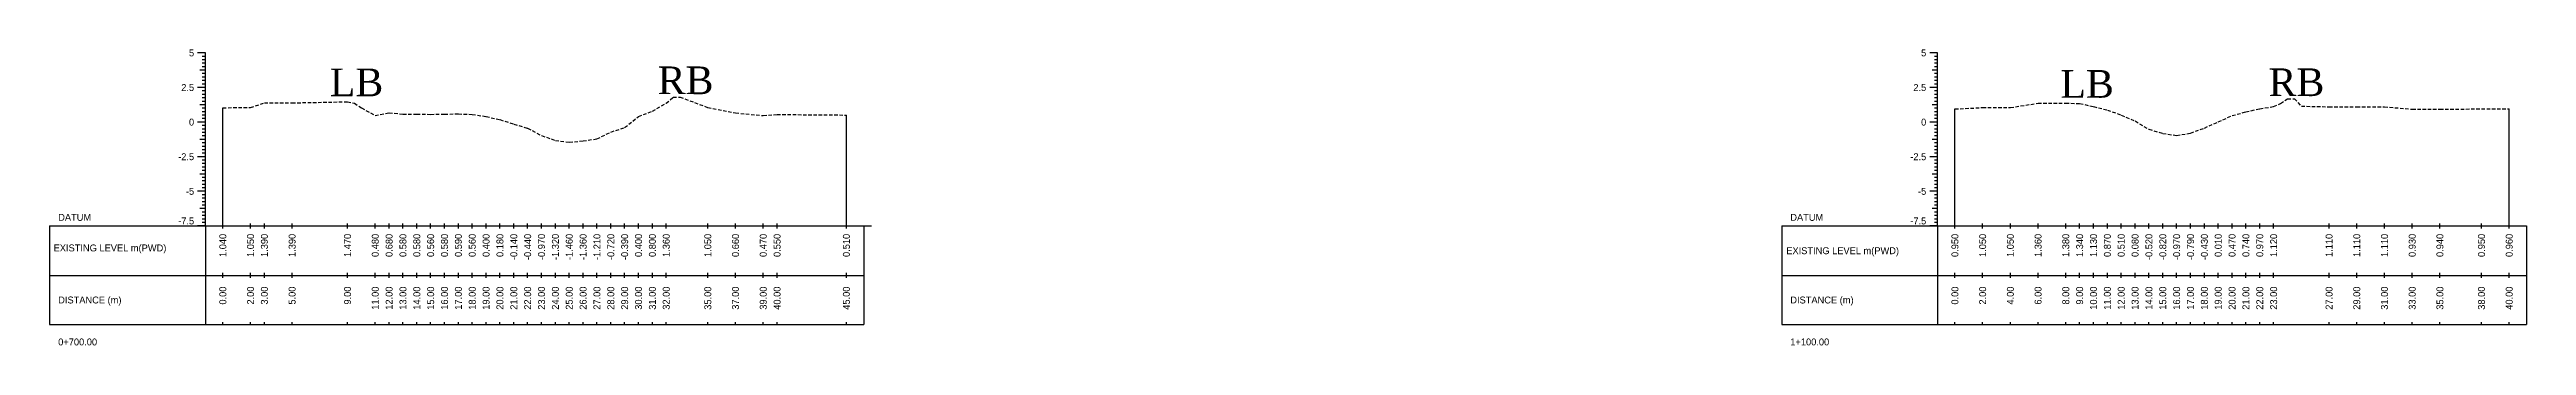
# Model space of a CAD drawing. Header units: inches. Extents: x 2552 to 3818, y -1499 to -1059.
# Drawn here: x 3011.4 to 3190.1, y -1114.3 to -1092.9 of the extents above; entities that cross this region are included whole.
import ezdxf
from ezdxf.enums import TextEntityAlignment as Align

# ---------------------------------------------------------------- set-up
doc = ezdxf.new("R2010")
doc.units = ezdxf.units.IN
doc.header["$MEASUREMENT"] = 0
doc.linetypes.add('HIDDEN', pattern=[0.375, 0.25, -0.125])
doc.layers.add('CS_Drawing', color=7, linetype='Continuous')
doc.layers.add('GL', color=3, linetype='HIDDEN')
doc.styles.add('romans', font='romans.shx')

msp = doc.modelspace()

# ---------------------------------------------------------------- linework, layer by layer
at = {"layer": 'CS_Drawing'}
for p, q in [((3022.63, -1093.17), (3022.06, -1093.17)), ((3022.63, -1093.17), (3022.23, -1093.17)), ((3022.63, -1093.17), (3022.4, -1093.17)), ((3022.63, -1093.42), (3022.4, -1093.42)), ((3022.63, -1093.67), (3022.4, -1093.67)), ((3022.63, -1093.92), (3022.4, -1093.92)), ((3022.63, -1105.67), (3022.63, -1093.17)), ((3147.63, -1093.17), (3147.06, -1093.17)), ((3147.63, -1093.17), (3147.23, -1093.17)), ((3147.63, -1093.17), (3147.4, -1093.17)), ((3147.63, -1093.42), (3147.4, -1093.42)), ((3147.63, -1093.67), (3147.4, -1093.67)), ((3147.63, -1093.92), (3147.4, -1093.92)), ((3147.63, -1105.67), (3147.63, -1093.17)), ((3022.63, -1095.67), (3022.06, -1095.67)), ((3022.63, -1094.42), (3022.23, -1094.42)), ((3022.63, -1095.67), (3022.23, -1095.67)), ((3022.63, -1094.17), (3022.4, -1094.17)), ((3022.63, -1094.42), (3022.4, -1094.42)), ((3022.63, -1094.67), (3022.4, -1094.67)), ((3022.63, -1094.92), (3022.4, -1094.92)), ((3022.63, -1095.17), (3022.4, -1095.17)), ((3022.63, -1095.42), (3022.4, -1095.42)), ((3022.63, -1095.67), (3022.4, -1095.67)), ((3147.63, -1095.67), (3147.06, -1095.67)), ((3147.63, -1094.42), (3147.23, -1094.42)), ((3147.63, -1095.67), (3147.23, -1095.67)), ((3147.63, -1094.17), (3147.4, -1094.17)), ((3147.63, -1094.42), (3147.4, -1094.42)), ((3147.63, -1094.67), (3147.4, -1094.67)), ((3147.63, -1094.92), (3147.4, -1094.92)), ((3147.63, -1095.17), (3147.4, -1095.17)), ((3147.63, -1095.42), (3147.4, -1095.42)), ((3147.63, -1095.67), (3147.4, -1095.67)), ((3022.63, -1096.92), (3022.23, -1096.92)), ((3022.63, -1095.92), (3022.4, -1095.92)), ((3022.63, -1096.17), (3022.4, -1096.17)), ((3022.63, -1096.42), (3022.4, -1096.42)), ((3022.63, -1096.67), (3022.4, -1096.67)), ((3022.63, -1096.92), (3022.4, -1096.92)), ((3022.63, -1097.17), (3022.4, -1097.17)), ((3022.63, -1097.42), (3022.4, -1097.42)), ((3023.88, -1105.67), (3023.88, -1097.13)), ((3147.63, -1096.92), (3147.23, -1096.92)), ((3147.63, -1095.92), (3147.4, -1095.92)), ((3147.63, -1096.17), (3147.4, -1096.17)), ((3147.63, -1096.42), (3147.4, -1096.42)), ((3147.63, -1096.67), (3147.4, -1096.67)), ((3147.63, -1096.92), (3147.4, -1096.92)), ((3147.63, -1097.17), (3147.4, -1097.17)), ((3147.63, -1097.42), (3147.4, -1097.42)), ((3148.88, -1105.67), (3148.88, -1097.22)), ((3188.88, -1105.67), (3188.88, -1097.21)), ((3022.63, -1098.17), (3022.06, -1098.17)), ((3022.63, -1098.17), (3022.23, -1098.17)), ((3022.63, -1097.67), (3022.4, -1097.67)), ((3022.63, -1097.92), (3022.4, -1097.92)), ((3022.63, -1098.17), (3022.4, -1098.17)), ((3022.63, -1098.42), (3022.4, -1098.42)), ((3022.63, -1098.67), (3022.4, -1098.67)), ((3022.63, -1098.92), (3022.4, -1098.92)), ((3022.63, -1099.17), (3022.4, -1099.17)), ((3068.88, -1105.67), (3068.88, -1097.66)), ((3147.63, -1098.17), (3147.06, -1098.17)), ((3147.63, -1098.17), (3147.23, -1098.17)), ((3147.63, -1097.67), (3147.4, -1097.67)), ((3147.63, -1097.92), (3147.4, -1097.92)), ((3147.63, -1098.17), (3147.4, -1098.17)), ((3147.63, -1098.42), (3147.4, -1098.42)), ((3147.63, -1098.67), (3147.4, -1098.67)), ((3147.63, -1098.92), (3147.4, -1098.92)), ((3147.63, -1099.17), (3147.4, -1099.17)), ((3022.63, -1100.67), (3022.06, -1100.67)), ((3022.63, -1099.42), (3022.23, -1099.42)), ((3022.63, -1100.67), (3022.23, -1100.67)), ((3022.63, -1099.42), (3022.4, -1099.42)), ((3022.63, -1099.67), (3022.4, -1099.67)), ((3022.63, -1099.92), (3022.4, -1099.92)), ((3022.63, -1100.17), (3022.4, -1100.17)), ((3022.63, -1100.42), (3022.4, -1100.42)), ((3022.63, -1100.67), (3022.4, -1100.67)), ((3022.63, -1100.92), (3022.4, -1100.92)), ((3147.63, -1100.67), (3147.06, -1100.67)), ((3147.63, -1099.42), (3147.23, -1099.42)), ((3147.63, -1100.67), (3147.23, -1100.67)), ((3147.63, -1099.42), (3147.4, -1099.42)), ((3147.63, -1099.67), (3147.4, -1099.67)), ((3147.63, -1099.92), (3147.4, -1099.92)), ((3147.63, -1100.17), (3147.4, -1100.17)), ((3147.63, -1100.42), (3147.4, -1100.42)), ((3147.63, -1100.67), (3147.4, -1100.67)), ((3147.63, -1100.92), (3147.4, -1100.92)), ((3022.63, -1101.92), (3022.23, -1101.92)), ((3022.63, -1101.17), (3022.4, -1101.17)), ((3022.63, -1101.42), (3022.4, -1101.42)), ((3022.63, -1101.67), (3022.4, -1101.67)), ((3022.63, -1101.92), (3022.4, -1101.92)), ((3022.63, -1102.17), (3022.4, -1102.17)), ((3022.63, -1102.42), (3022.4, -1102.42)), ((3022.63, -1102.67), (3022.4, -1102.67)), ((3147.63, -1101.92), (3147.23, -1101.92)), ((3147.63, -1101.17), (3147.4, -1101.17)), ((3147.63, -1101.42), (3147.4, -1101.42)), ((3147.63, -1101.67), (3147.4, -1101.67)), ((3147.63, -1101.92), (3147.4, -1101.92)), ((3147.63, -1102.17), (3147.4, -1102.17)), ((3147.63, -1102.42), (3147.4, -1102.42)), ((3147.63, -1102.67), (3147.4, -1102.67)), ((3022.63, -1103.17), (3022.06, -1103.17)), ((3022.63, -1103.17), (3022.23, -1103.17)), ((3022.63, -1104.42), (3022.23, -1104.42)), ((3022.63, -1102.92), (3022.4, -1102.92)), ((3022.63, -1103.17), (3022.4, -1103.17)), ((3022.63, -1103.42), (3022.4, -1103.42)), ((3022.63, -1103.67), (3022.4, -1103.67)), ((3022.63, -1103.92), (3022.4, -1103.92)), ((3022.63, -1104.17), (3022.4, -1104.17)), ((3022.63, -1104.42), (3022.4, -1104.42)), ((3022.63, -1104.67), (3022.4, -1104.67)), ((3147.63, -1103.17), (3147.06, -1103.17)), ((3147.63, -1103.17), (3147.23, -1103.17)), ((3147.63, -1104.42), (3147.23, -1104.42)), ((3147.63, -1102.92), (3147.4, -1102.92)), ((3147.63, -1103.17), (3147.4, -1103.17)), ((3147.63, -1103.42), (3147.4, -1103.42)), ((3147.63, -1103.67), (3147.4, -1103.67)), ((3147.63, -1103.92), (3147.4, -1103.92)), ((3147.63, -1104.17), (3147.4, -1104.17)), ((3147.63, -1104.42), (3147.4, -1104.42)), ((3147.63, -1104.67), (3147.4, -1104.67)), ((3011.38, -1105.67), (3022.63, -1105.67)), ((3011.38, -1105.67), (3011.38, -1112.8)), ((3022.63, -1105.67), (3022.06, -1105.67)), ((3022.63, -1105.67), (3022.23, -1105.67)), ((3022.63, -1104.92), (3022.4, -1104.92)), ((3022.63, -1105.17), (3022.4, -1105.17)), ((3022.63, -1105.42), (3022.4, -1105.42)), ((3022.63, -1105.67), (3022.4, -1105.67)), ((3022.63, -1105.67), (3070.13, -1105.67)), ((3022.63, -1105.67), (3022.63, -1112.8)), ((3023.88, -1105.86), (3023.88, -1105.49)), ((3025.88, -1105.86), (3025.88, -1105.49)), ((3026.88, -1105.86), (3026.88, -1105.49)), ((3028.88, -1105.86), (3028.88, -1105.49)), ((3032.88, -1105.86), (3032.88, -1105.49)), ((3034.88, -1105.86), (3034.88, -1105.49)), ((3035.88, -1105.86), (3035.88, -1105.49)), ((3036.88, -1105.86), (3036.88, -1105.49)), ((3037.88, -1105.86), (3037.88, -1105.49)), ((3038.88, -1105.86), (3038.88, -1105.49)), ((3039.88, -1105.86), (3039.88, -1105.49)), ((3040.88, -1105.86), (3040.88, -1105.49)), ((3041.88, -1105.86), (3041.88, -1105.49)), ((3042.88, -1105.86), (3042.88, -1105.49)), ((3043.88, -1105.86), (3043.88, -1105.49)), ((3044.88, -1105.86), (3044.88, -1105.49)), ((3045.88, -1105.86), (3045.88, -1105.49)), ((3046.88, -1105.86), (3046.88, -1105.49)), ((3047.88, -1105.86), (3047.88, -1105.49)), ((3048.88, -1105.86), (3048.88, -1105.49)), ((3049.88, -1105.86), (3049.88, -1105.49)), ((3050.88, -1105.86), (3050.88, -1105.49)), ((3051.88, -1105.86), (3051.88, -1105.49)), ((3052.88, -1105.86), (3052.88, -1105.49)), ((3053.88, -1105.86), (3053.88, -1105.49)), ((3054.88, -1105.86), (3054.88, -1105.49)), ((3055.88, -1105.86), (3055.88, -1105.49)), ((3058.88, -1105.86), (3058.88, -1105.49)), ((3060.88, -1105.86), (3060.88, -1105.49)), ((3062.88, -1105.86), (3062.88, -1105.49)), ((3063.88, -1105.86), (3063.88, -1105.49)), ((3068.88, -1105.86), (3068.88, -1105.49)), ((3070.13, -1105.67), (3070.69, -1105.67)), ((3070.13, -1105.67), (3070.52, -1105.67)), ((3070.13, -1105.67), (3070.35, -1105.67)), ((3070.13, -1105.67), (3070.13, -1112.8)), ((3136.38, -1105.67), (3147.63, -1105.67)), ((3136.38, -1105.67), (3136.38, -1112.8)), ((3147.63, -1105.67), (3147.06, -1105.67)), ((3147.63, -1105.67), (3147.23, -1105.67)), ((3147.63, -1104.92), (3147.4, -1104.92)), ((3147.63, -1105.17), (3147.4, -1105.17)), ((3147.63, -1105.42), (3147.4, -1105.42)), ((3147.63, -1105.67), (3147.4, -1105.67)), ((3147.63, -1105.67), (3190.13, -1105.67)), ((3147.63, -1105.67), (3147.63, -1112.8)), ((3148.88, -1105.86), (3148.88, -1105.49)), ((3150.88, -1105.86), (3150.88, -1105.49)), ((3152.88, -1105.86), (3152.88, -1105.49)), ((3154.88, -1105.86), (3154.88, -1105.49)), ((3156.88, -1105.86), (3156.88, -1105.49)), ((3157.88, -1105.86), (3157.88, -1105.49)), ((3158.88, -1105.86), (3158.88, -1105.49)), ((3159.88, -1105.86), (3159.88, -1105.49)), ((3160.88, -1105.86), (3160.88, -1105.49)), ((3161.88, -1105.86), (3161.88, -1105.49)), ((3162.88, -1105.86), (3162.88, -1105.49)), ((3163.88, -1105.86), (3163.88, -1105.49)), ((3164.88, -1105.86), (3164.88, -1105.49)), ((3165.88, -1105.86), (3165.88, -1105.49)), ((3166.88, -1105.86), (3166.88, -1105.49)), ((3167.88, -1105.86), (3167.88, -1105.49)), ((3168.88, -1105.86), (3168.88, -1105.49)), ((3169.88, -1105.86), (3169.88, -1105.49)), ((3170.88, -1105.86), (3170.88, -1105.49)), ((3171.88, -1105.86), (3171.88, -1105.49)), ((3175.88, -1105.86), (3175.88, -1105.49)), ((3177.88, -1105.86), (3177.88, -1105.49)), ((3179.88, -1105.86), (3179.88, -1105.49)), ((3181.88, -1105.86), (3181.88, -1105.49)), ((3183.88, -1105.86), (3183.88, -1105.49)), ((3186.88, -1105.86), (3186.88, -1105.49)), ((3188.88, -1105.86), (3188.88, -1105.49)), ((3190.13, -1105.67), (3190.13, -1112.8)), ((3011.38, -1109.24), (3022.63, -1109.24)), ((3022.63, -1109.24), (3070.13, -1109.24)), ((3022.63, -1109.24), (3070.13, -1109.24)), ((3023.88, -1109.42), (3023.88, -1109.05)), ((3025.88, -1109.42), (3025.88, -1109.05)), ((3026.88, -1109.42), (3026.88, -1109.05)), ((3028.88, -1109.42), (3028.88, -1109.05)), ((3032.88, -1109.42), (3032.88, -1109.05)), ((3034.88, -1109.42), (3034.88, -1109.05)), ((3035.88, -1109.42), (3035.88, -1109.05)), ((3036.88, -1109.42), (3036.88, -1109.05)), ((3037.88, -1109.42), (3037.88, -1109.05)), ((3038.88, -1109.42), (3038.88, -1109.05)), ((3039.88, -1109.42), (3039.88, -1109.05)), ((3040.88, -1109.42), (3040.88, -1109.05)), ((3041.88, -1109.42), (3041.88, -1109.05)), ((3042.88, -1109.42), (3042.88, -1109.05)), ((3043.88, -1109.42), (3043.88, -1109.05)), ((3044.88, -1109.42), (3044.88, -1109.05)), ((3045.88, -1109.42), (3045.88, -1109.05)), ((3046.88, -1109.42), (3046.88, -1109.05)), ((3047.88, -1109.42), (3047.88, -1109.05)), ((3048.88, -1109.42), (3048.88, -1109.05)), ((3049.88, -1109.42), (3049.88, -1109.05)), ((3050.88, -1109.42), (3050.88, -1109.05)), ((3051.88, -1109.42), (3051.88, -1109.05)), ((3052.88, -1109.42), (3052.88, -1109.05)), ((3053.88, -1109.42), (3053.88, -1109.05)), ((3054.88, -1109.42), (3054.88, -1109.05)), ((3055.88, -1109.42), (3055.88, -1109.05)), ((3058.88, -1109.42), (3058.88, -1109.05)), ((3060.88, -1109.42), (3060.88, -1109.05)), ((3062.88, -1109.42), (3062.88, -1109.05)), ((3063.88, -1109.42), (3063.88, -1109.05)), ((3068.88, -1109.42), (3068.88, -1109.05)), ((3136.38, -1109.24), (3147.63, -1109.24)), ((3147.63, -1109.24), (3190.13, -1109.24)), ((3147.63, -1109.24), (3190.13, -1109.24)), ((3148.88, -1109.42), (3148.88, -1109.05)), ((3150.88, -1109.42), (3150.88, -1109.05)), ((3152.88, -1109.42), (3152.88, -1109.05)), ((3154.88, -1109.42), (3154.88, -1109.05)), ((3156.88, -1109.42), (3156.88, -1109.05)), ((3157.88, -1109.42), (3157.88, -1109.05)), ((3158.88, -1109.42), (3158.88, -1109.05)), ((3159.88, -1109.42), (3159.88, -1109.05)), ((3160.88, -1109.42), (3160.88, -1109.05)), ((3161.88, -1109.42), (3161.88, -1109.05)), ((3162.88, -1109.42), (3162.88, -1109.05)), ((3163.88, -1109.42), (3163.88, -1109.05)), ((3164.88, -1109.42), (3164.88, -1109.05)), ((3165.88, -1109.42), (3165.88, -1109.05)), ((3166.88, -1109.42), (3166.88, -1109.05)), ((3167.88, -1109.42), (3167.88, -1109.05)), ((3168.88, -1109.42), (3168.88, -1109.05)), ((3169.88, -1109.42), (3169.88, -1109.05)), ((3170.88, -1109.42), (3170.88, -1109.05)), ((3171.88, -1109.42), (3171.88, -1109.05)), ((3175.88, -1109.42), (3175.88, -1109.05)), ((3177.88, -1109.42), (3177.88, -1109.05)), ((3179.88, -1109.42), (3179.88, -1109.05)), ((3181.88, -1109.42), (3181.88, -1109.05)), ((3183.88, -1109.42), (3183.88, -1109.05)), ((3186.88, -1109.42), (3186.88, -1109.05)), ((3188.88, -1109.42), (3188.88, -1109.05)), ((3011.38, -1112.8), (3022.63, -1112.8)), ((3022.63, -1112.8), (3070.13, -1112.8)), ((3023.88, -1112.8), (3023.88, -1112.61)), ((3025.88, -1112.8), (3025.88, -1112.61)), ((3026.88, -1112.8), (3026.88, -1112.61)), ((3028.88, -1112.8), (3028.88, -1112.61)), ((3032.88, -1112.8), (3032.88, -1112.61)), ((3034.88, -1112.8), (3034.88, -1112.61)), ((3035.88, -1112.8), (3035.88, -1112.61)), ((3036.88, -1112.8), (3036.88, -1112.61)), ((3037.88, -1112.8), (3037.88, -1112.61)), ((3038.88, -1112.8), (3038.88, -1112.61)), ((3039.88, -1112.8), (3039.88, -1112.61)), ((3040.88, -1112.8), (3040.88, -1112.61)), ((3041.88, -1112.8), (3041.88, -1112.61)), ((3042.88, -1112.8), (3042.88, -1112.61)), ((3043.88, -1112.8), (3043.88, -1112.61)), ((3044.88, -1112.8), (3044.88, -1112.61)), ((3045.88, -1112.8), (3045.88, -1112.61)), ((3046.88, -1112.8), (3046.88, -1112.61)), ((3047.88, -1112.8), (3047.88, -1112.61)), ((3048.88, -1112.8), (3048.88, -1112.61)), ((3049.88, -1112.8), (3049.88, -1112.61)), ((3050.88, -1112.8), (3050.88, -1112.61)), ((3051.88, -1112.8), (3051.88, -1112.61)), ((3052.88, -1112.8), (3052.88, -1112.61)), ((3053.88, -1112.8), (3053.88, -1112.61)), ((3054.88, -1112.8), (3054.88, -1112.61)), ((3055.88, -1112.8), (3055.88, -1112.61)), ((3058.88, -1112.8), (3058.88, -1112.61)), ((3060.88, -1112.8), (3060.88, -1112.61)), ((3062.88, -1112.8), (3062.88, -1112.61)), ((3063.88, -1112.8), (3063.88, -1112.61)), ((3068.88, -1112.8), (3068.88, -1112.61)), ((3136.38, -1112.8), (3147.63, -1112.8)), ((3147.63, -1112.8), (3190.13, -1112.8)), ((3148.88, -1112.8), (3148.88, -1112.61)), ((3150.88, -1112.8), (3150.88, -1112.61)), ((3152.88, -1112.8), (3152.88, -1112.61)), ((3154.88, -1112.8), (3154.88, -1112.61)), ((3156.88, -1112.8), (3156.88, -1112.61)), ((3157.88, -1112.8), (3157.88, -1112.61)), ((3158.88, -1112.8), (3158.88, -1112.61)), ((3159.88, -1112.8), (3159.88, -1112.61)), ((3160.88, -1112.8), (3160.88, -1112.61)), ((3161.88, -1112.8), (3161.88, -1112.61)), ((3162.88, -1112.8), (3162.88, -1112.61)), ((3163.88, -1112.8), (3163.88, -1112.61)), ((3164.88, -1112.8), (3164.88, -1112.61)), ((3165.88, -1112.8), (3165.88, -1112.61)), ((3166.88, -1112.8), (3166.88, -1112.61)), ((3167.88, -1112.8), (3167.88, -1112.61)), ((3168.88, -1112.8), (3168.88, -1112.61)), ((3169.88, -1112.8), (3169.88, -1112.61)), ((3170.88, -1112.8), (3170.88, -1112.61)), ((3171.88, -1112.8), (3171.88, -1112.61)), ((3175.88, -1112.8), (3175.88, -1112.61)), ((3177.88, -1112.8), (3177.88, -1112.61)), ((3179.88, -1112.8), (3179.88, -1112.61)), ((3181.88, -1112.8), (3181.88, -1112.61)), ((3183.88, -1112.8), (3183.88, -1112.61)), ((3186.88, -1112.8), (3186.88, -1112.61)), ((3188.88, -1112.8), (3188.88, -1112.61))]:
    msp.add_line(p, q, dxfattribs=at)
at = {"layer": 'GL'}
for points in [[(3023.88, -1097.13), (3025.88, -1097.12), (3026.88, -1096.78), (3028.88, -1096.78), (3032.88, -1096.7), (3033.38, -1096.81), (3033.88, -1097.15), (3034.88, -1097.69), (3035.88, -1097.49), (3036.88, -1097.59), (3037.88, -1097.59), (3038.88, -1097.61), (3039.88, -1097.59), (3040.88, -1097.58), (3041.88, -1097.61), (3042.88, -1097.77), (3043.88, -1097.99), (3044.88, -1098.31), (3045.88, -1098.61), (3046.88, -1099.14), (3047.88, -1099.49), (3048.88, -1099.63), (3049.88, -1099.53), (3050.88, -1099.38), (3051.88, -1098.89), (3052.88, -1098.56), (3053.88, -1097.77), (3054.88, -1097.37), (3055.88, -1096.81), (3056.38, -1096.38), (3056.88, -1096.36), (3058.88, -1097.12), (3060.88, -1097.51), (3062.88, -1097.7), (3063.88, -1097.62), (3068.88, -1097.66)], [(3148.88, -1097.22), (3150.88, -1097.12), (3152.88, -1097.12), (3154.88, -1096.81), (3156.88, -1096.79), (3157.88, -1096.83), (3158.88, -1097.04), (3159.88, -1097.3), (3160.88, -1097.66), (3161.88, -1098.09), (3162.88, -1098.69), (3163.88, -1098.99), (3164.88, -1099.14), (3165.88, -1098.96), (3166.88, -1098.6), (3167.88, -1098.16), (3168.88, -1097.7), (3169.88, -1097.43), (3170.88, -1097.2), (3171.88, -1097.05), (3172.38, -1096.83), (3172.88, -1096.48), (3173.38, -1096.48), (3173.88, -1097.02), (3175.88, -1097.06), (3177.88, -1097.06), (3179.88, -1097.06), (3181.88, -1097.24), (3183.88, -1097.23), (3186.88, -1097.22), (3188.88, -1097.21)]]:
    msp.add_lwpolyline(points, dxfattribs=at)

# ---------------------------------------------------------------- texts
at = {"char_height": 2, "width": 204.3733, "attachment_point": 1, "style": 'romans'}
for s, insert in [('{\\fTimes New Roman|b0|i0|c0|p18;LB}', (3031.6, -1094.3)), ('{\\fTimes New Roman|b0|i0|c0|p18;RB}', (3055.26, -1094.15)), ('{\\fTimes New Roman|b0|i0|c0|p18;LB}', (3156.49, -1094.41)), ('{\\fTimes New Roman|b0|i0|c0|p18;RB}', (3171.51, -1094.29))]:
    msp.add_mtext(s, dxfattribs=dict(at, insert=insert))
at = {"layer": 'CS_Drawing'}
for s, p in [('5', (3021.81, -1093.17)), ('5', (3146.81, -1093.17)), ('2.5', (3021.81, -1095.67)), ('2.5', (3146.81, -1095.67)), ('0', (3021.81, -1098.17)), ('0', (3146.81, -1098.17)), ('-2.5', (3021.81, -1100.67)), ('-2.5', (3146.81, -1100.67)), ('-5', (3021.81, -1103.17)), ('-5', (3146.81, -1103.17))]:
    msp.add_text(s, height=0.5, dxfattribs=at).set_placement(p, align=Align.MIDDLE_RIGHT)
for s, p in [('DATUM', (3012, -1105.05)), ('DATUM', (3137, -1105.05)), ('EXISTING LEVEL m(PWD)', (3011.67, -1107.26)), ('EXISTING LEVEL m(PWD)', (3136.71, -1107.46)), ('DISTANCE (m)', (3012, -1111.02)), ('DISTANCE (m)', (3137, -1111.02)), ('0+700.00', (3012, -1114.05)), ('1+100.00', (3137, -1114.05))]:
    msp.add_text(s, height=0.5, dxfattribs=at).set_placement(p, align=Align.MIDDLE_LEFT)
for p in [(3021.81, -1105.56), (3146.81, -1105.56)]:
    msp.add_text('-7.5', height=0.5, dxfattribs=at).set_placement(p, align=Align.RIGHT)
for s, p in [('1.040', (3023.88, -1106.24)), ('1.050', (3025.88, -1106.24)), ('1.390', (3026.88, -1106.24)), ('1.390', (3028.88, -1106.24)), ('1.470', (3032.88, -1106.24)), ('0.480', (3034.88, -1106.24)), ('0.680', (3035.88, -1106.24)), ('0.580', (3036.88, -1106.24)), ('0.580', (3037.88, -1106.24)), ('0.560', (3038.88, -1106.24)), ('0.580', (3039.88, -1106.24)), ('0.590', (3040.88, -1106.24)), ('0.560', (3041.88, -1106.24)), ('0.400', (3042.88, -1106.24)), ('0.180', (3043.88, -1106.24)), ('-0.140', (3044.88, -1106.24)), ('-0.440', (3045.88, -1106.24)), ('-0.970', (3046.88, -1106.24)), ('-1.320', (3047.88, -1106.24)), ('-1.460', (3048.88, -1106.24)), ('-1.360', (3049.88, -1106.24)), ('-1.210', (3050.88, -1106.24)), ('-0.720', (3051.88, -1106.24)), ('-0.390', (3052.88, -1106.24)), ('0.400', (3053.88, -1106.24)), ('0.800', (3054.88, -1106.24)), ('1.360', (3055.88, -1106.24)), ('1.050', (3058.88, -1106.24)), ('0.660', (3060.88, -1106.24)), ('0.470', (3062.88, -1106.24)), ('0.550', (3063.88, -1106.24)), ('0.510', (3068.88, -1106.24)), ('0.950', (3148.88, -1106.24)), ('1.050', (3150.88, -1106.24)), ('1.050', (3152.88, -1106.24)), ('1.360', (3154.88, -1106.24)), ('1.380', (3156.88, -1106.24)), ('1.340', (3157.88, -1106.24)), ('1.130', (3158.88, -1106.24)), ('0.870', (3159.88, -1106.24)), ('0.510', (3160.88, -1106.24)), ('0.080', (3161.88, -1106.24)), ('-0.520', (3162.88, -1106.24)), ('-0.820', (3163.88, -1106.24)), ('-0.970', (3164.88, -1106.24)), ('-0.790', (3165.88, -1106.24)), ('-0.430', (3166.88, -1106.24)), ('0.010', (3167.88, -1106.24)), ('0.470', (3168.88, -1106.24)), ('0.740', (3169.88, -1106.24)), ('0.970', (3170.88, -1106.24)), ('1.120', (3171.88, -1106.24)), ('1.110', (3175.88, -1106.24)), ('1.110', (3177.88, -1106.24)), ('1.110', (3179.88, -1106.24)), ('0.930', (3181.88, -1106.24)), ('0.940', (3183.88, -1106.24)), ('0.950', (3186.88, -1106.24)), ('0.960', (3188.88, -1106.24)), ('0.00', (3023.88, -1110.05)), ('2.00', (3025.88, -1110.05)), ('3.00', (3026.88, -1110.05)), ('5.00', (3028.88, -1110.05)), ('9.00', (3032.88, -1110.05)), ('11.00', (3034.88, -1110.05)), ('12.00', (3035.88, -1110.05)), ('13.00', (3036.88, -1110.05)), ('14.00', (3037.88, -1110.05)), ('15.00', (3038.88, -1110.05)), ('16.00', (3039.88, -1110.05)), ('17.00', (3040.88, -1110.05)), ('18.00', (3041.88, -1110.05)), ('19.00', (3042.88, -1110.05)), ('20.00', (3043.88, -1110.05)), ('21.00', (3044.88, -1110.05)), ('22.00', (3045.88, -1110.05)), ('23.00', (3046.88, -1110.05)), ('24.00', (3047.88, -1110.05)), ('25.00', (3048.88, -1110.05)), ('26.00', (3049.88, -1110.05)), ('27.00', (3050.88, -1110.05)), ('28.00', (3051.88, -1110.05)), ('29.00', (3052.88, -1110.05)), ('30.00', (3053.88, -1110.05)), ('31.00', (3054.88, -1110.05)), ('32.00', (3055.88, -1110.05)), ('35.00', (3058.88, -1110.05)), ('37.00', (3060.88, -1110.05)), ('39.00', (3062.88, -1110.05)), ('40.00', (3063.88, -1110.05)), ('45.00', (3068.88, -1110.05)), ('0.00', (3148.88, -1110.05)), ('2.00', (3150.88, -1110.05)), ('4.00', (3152.88, -1110.05)), ('6.00', (3154.88, -1110.05)), ('8.00', (3156.88, -1110.05)), ('9.00', (3157.88, -1110.05)), ('10.00', (3158.88, -1110.05)), ('11.00', (3159.88, -1110.05)), ('12.00', (3160.88, -1110.05)), ('13.00', (3161.88, -1110.05)), ('14.00', (3162.88, -1110.05)), ('15.00', (3163.88, -1110.05)), ('16.00', (3164.88, -1110.05)), ('17.00', (3165.88, -1110.05)), ('18.00', (3166.88, -1110.05)), ('19.00', (3167.88, -1110.05)), ('20.00', (3168.88, -1110.05)), ('21.00', (3169.88, -1110.05)), ('22.00', (3170.88, -1110.05)), ('23.00', (3171.88, -1110.05)), ('27.00', (3175.88, -1110.05)), ('29.00', (3177.88, -1110.05)), ('31.00', (3179.88, -1110.05)), ('33.00', (3181.88, -1110.05)), ('35.00', (3183.88, -1110.05)), ('38.00', (3186.88, -1110.05)), ('40.00', (3188.88, -1110.05))]:
    msp.add_text(s, height=0.5, rotation=90, dxfattribs=at).set_placement(p, align=Align.MIDDLE_RIGHT)

doc.saveas('drawing.dxf')
